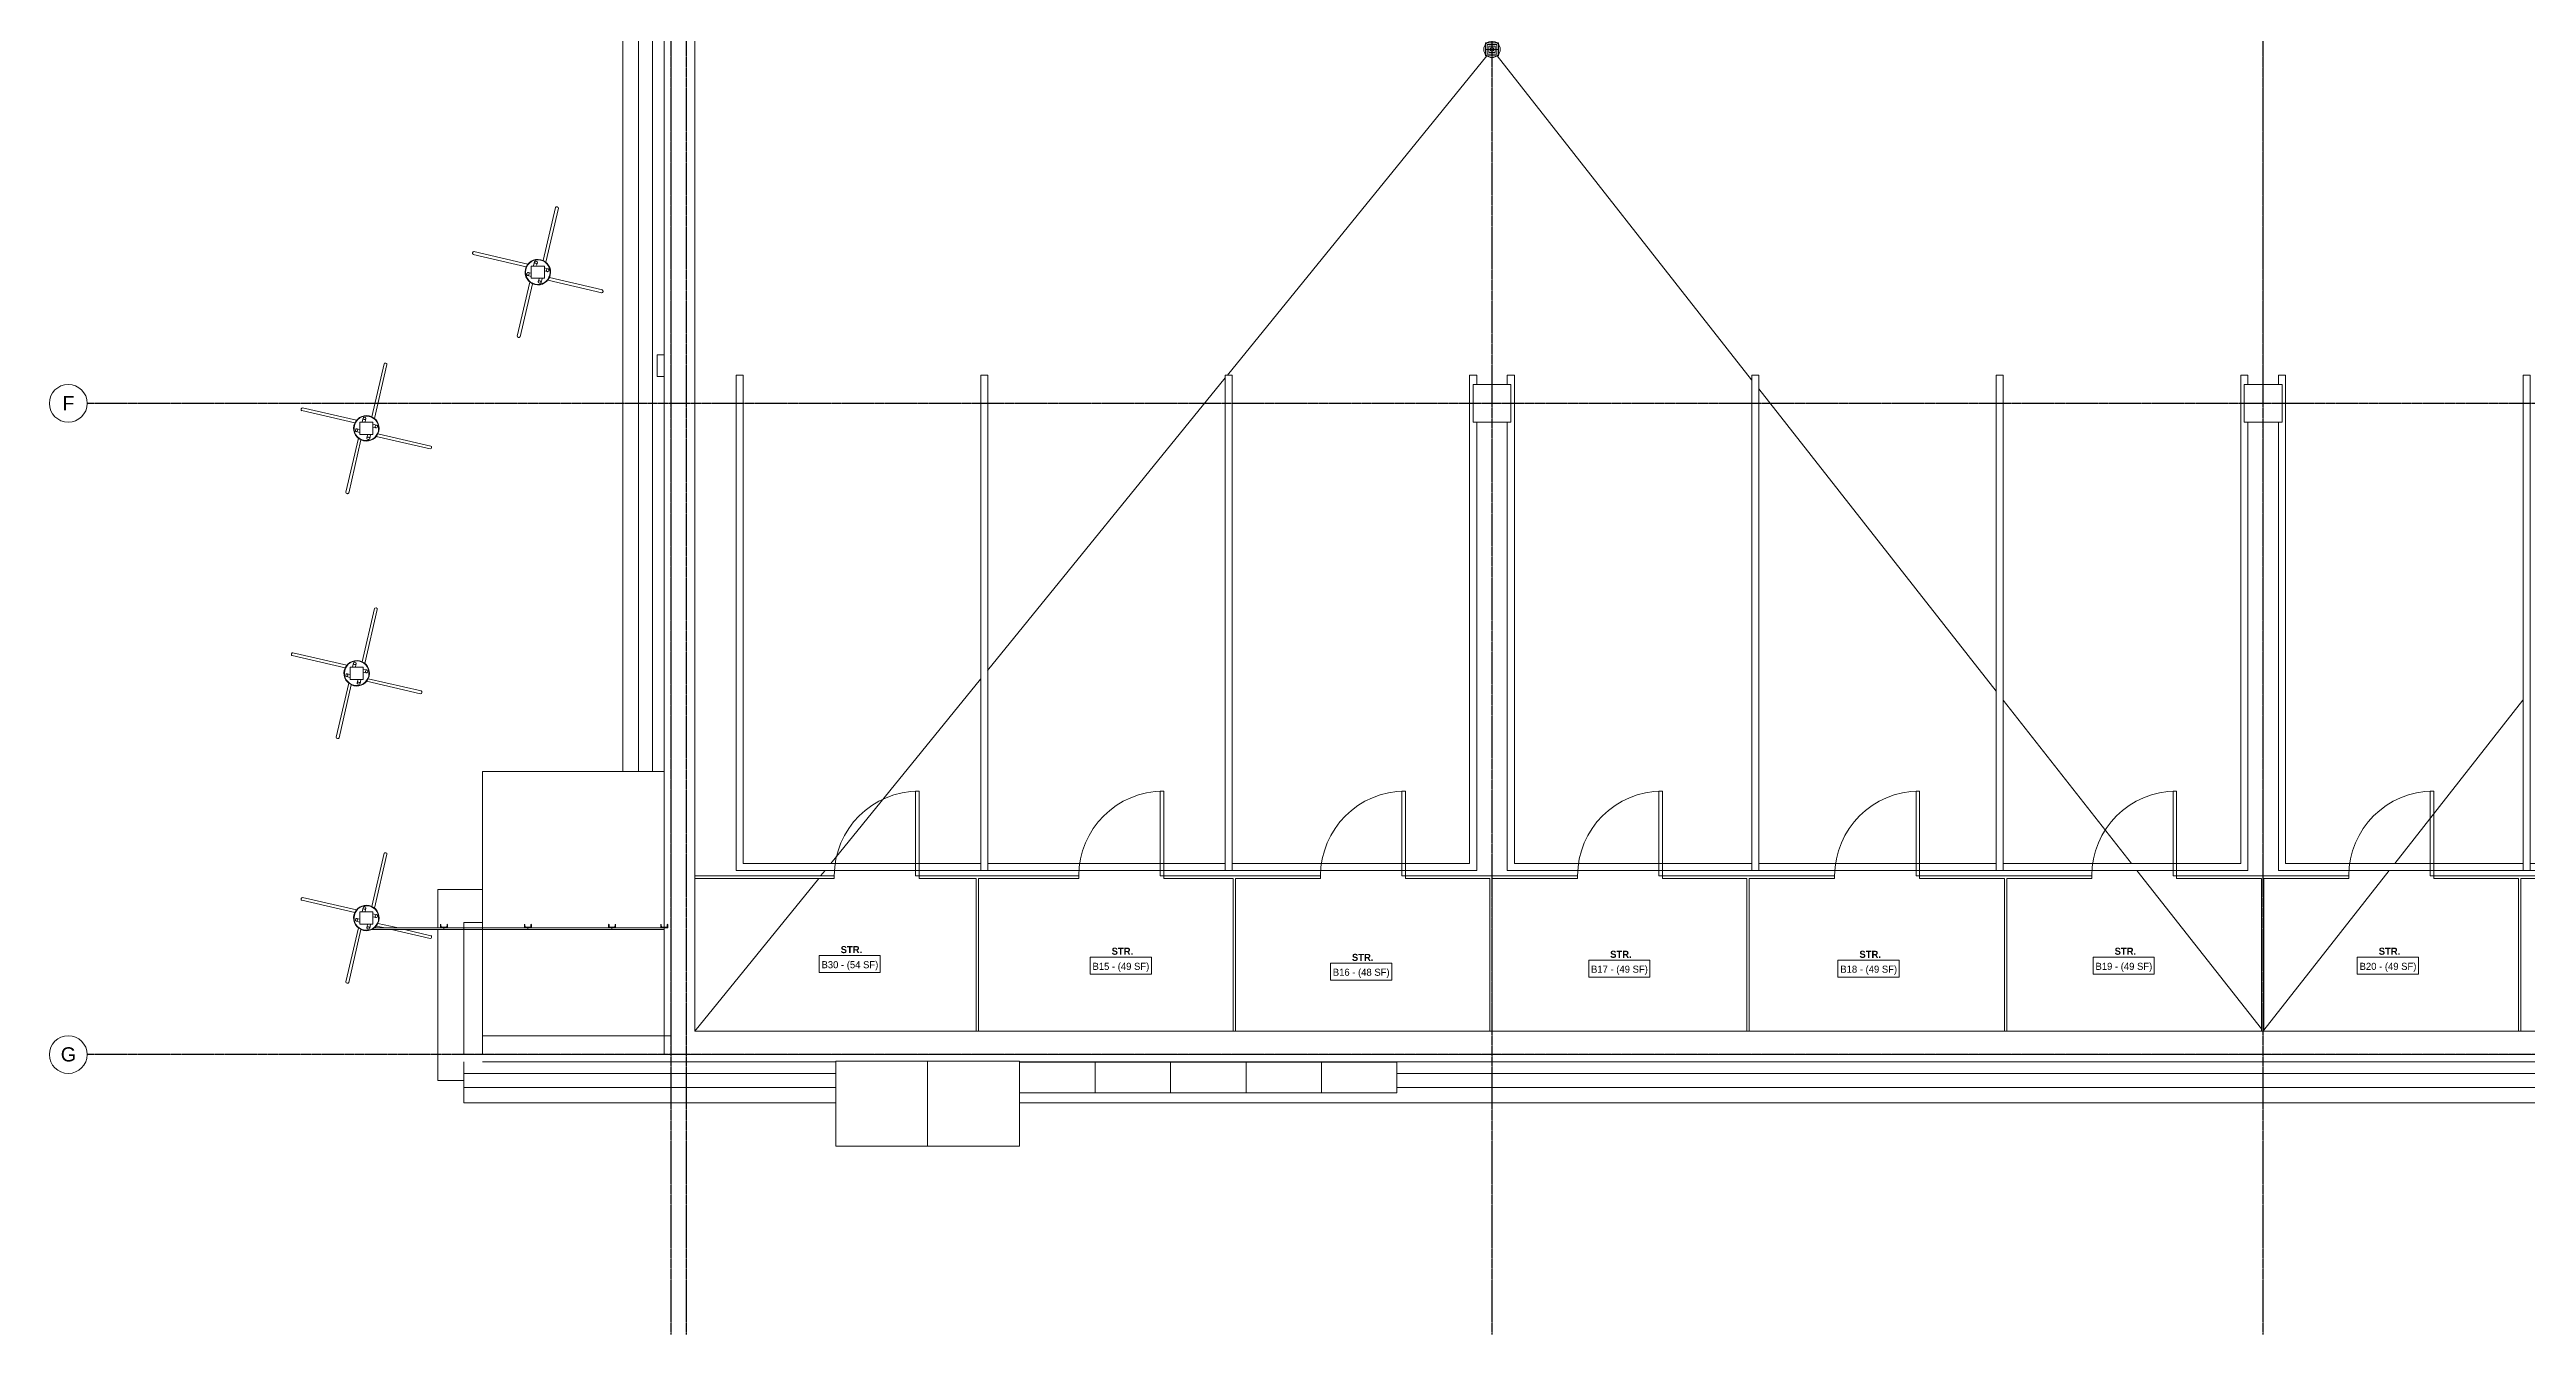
# Model space of a CAD drawing. Header units: inches. Extents: x -4093 to -1777, y 9773 to 12264.
# Drawn here: x -4093 to -3043, y 9773 to 10317 of the extents above; entities that cross this region are included whole.
import ezdxf

# ---------------------------------------------------------------- set-up
doc = ezdxf.new("R2010")
doc.units = ezdxf.units.IN
doc.header["$MEASUREMENT"] = 0
doc.linetypes.add('Grid Line 1_2_', pattern=[0.875, 0.5, -0.125, 0.125, -0.125])
for name, color, linetype, lineweight in [('0-1', 7, 'Continuous', 5), ('0-2', 7, 'Continuous', 9), ('0-3', 8, 'Continuous', 9), ('0-4', 165, 'Continuous', 5), ('A-AREA-IDEN', 2, 'Continuous', 9), ('A-DOOR-2', 7, 'Continuous', 9), ('A-FLOR', 192, 'Continuous', 18), ('A-FLOR-2', 192, 'Continuous', 9), ('A-GENM-1', 7, 'Continuous', 9), ('A-GLAZ-CURT', 52, 'Continuous', 9), ('A-GLAZ-CWMG', 51, 'Continuous', 9), ('A-WALL-2', 7, 'Continuous', 9), ('E-ELEC-EQPM', 71, 'Continuous', 9), ('E-FIRE', 2, 'Continuous', 9), ('P-SANR-FIXT', 6, 'Continuous', 9), ('S-COLS-1', 7, 'Continuous', 9), ('S-FNDN-1', 7, 'Continuous', 9), ('S-FNDN-2', 32, 'Continuous', 9), ('S-GRID-1', 1, 'Grid Line 1_2_', 30), ('S-GRID-IDEN', 1, 'Continuous', 9), ('S-GRID-IDEN-1', 147, 'Continuous', 9)]:
    doc.layers.add(name, color=color, linetype=linetype, lineweight=lineweight)
doc.styles.add('Arial_1', font='arial.ttf', dxfattribs={"height": 6})
doc.styles.add('Century Gothic', font='ufonts.com_century-gothic.ttf', dxfattribs={"height": 3})
doc.styles.add('Century Gothic_B', font='GOTHICB.TTF', dxfattribs={"height": 3})

# ---------------------------------------------------------------- blocks, each defined once
blk = doc.blocks.new('Parking_Stall_Multiple - STANDARD-1981804-BACKGROUND - BASEMENT')
at = {"layer": 'A-GENM-1'}
for p, q in [((190, 314), (0, 314)), ((0, 314), (0, 207.3)), ((3, 210.3), (3, 311)), ((3, 311), (210, 311)), ((210, 314), (206, 314)), ((210, 311), (210, 314)), ((210, 210.3), (0, 210.3)), ((0, 210.3), (0, 103.7)), ((210, 210.3), (3, 210.3)), ((210, 207.3), (210, 210.3)), ((210, 207.3), (210, 210.3)), ((0, 207.3), (210, 207.3)), ((3, 106.7), (3, 207.3)), ((3, 207.3), (210, 207.3)), ((210, 106.7), (0, 106.7)), ((0, 106.7), (0, 0)), ((210, 106.7), (3, 106.7)), ((210, 103.7), (210, 106.7)), ((210, 103.7), (210, 106.7)), ((0, 103.7), (210, 103.7)), ((3, 3), (3, 103.7)), ((3, 103.7), (210, 103.7)), ((210, 3), (3, 3)), ((210, 0), (210, 3)), ((0, 0), (190, 0)), ((206, 0), (210, 0))]:
    blk.add_line(p, q, dxfattribs=at)
blk = doc.blocks.new('Parking_Stall_Multiple - STANDARD-2216199-BACKGROUND - BASEMENT')
at = {"layer": 'A-GENM-1'}
for p, q in [((210, 314), (0, 314)), ((0, 314), (0, 207.3)), ((3, 210.3), (3, 311)), ((3, 311), (210, 311)), ((210, 311), (210, 314)), ((210, 210.3), (0, 210.3)), ((0, 210.3), (0, 103.7)), ((210, 210.3), (3, 210.3)), ((210, 207.3), (210, 210.3)), ((210, 207.3), (210, 210.3)), ((0, 207.3), (210, 207.3)), ((3, 106.7), (3, 207.3)), ((3, 207.3), (210, 207.3)), ((210, 106.7), (0, 106.7)), ((0, 106.7), (0, 0)), ((210, 106.7), (3, 106.7)), ((210, 103.7), (210, 106.7)), ((210, 103.7), (210, 106.7)), ((0, 103.7), (210, 103.7)), ((3, 3), (3, 103.7)), ((3, 103.7), (210, 103.7)), ((210, 3), (3, 3)), ((210, 0), (210, 3)), ((0, 0), (190, 0)), ((206, 0), (210, 0))]:
    blk.add_line(p, q, dxfattribs=at)
blk = doc.blocks.new('CHAINLINK GATE - CHAINLINK GATE-2199385-BACKGROUND - BASEMENT')
at = {"layer": 'A-DOOR-2'}
for p, q in [((16.5, 36.5), (18, 36.5)), ((16.5, 0.5), (16.5, 36.5)), ((18, 0.5), (18, 36.5)), ((16.5, 0.5), (18, 0.5))]:
    blk.add_line(p, q, dxfattribs=at)
blk.add_arc((18, 0.5), 36, 90, 180, dxfattribs=at)
blk = doc.blocks.new('CTR - 1st Phase - Common Walls_rvt-1-BACKGROUND - BASEMENT')
at = {"layer": 'S-FNDN-1'}
for p, q in [((-3760.2, 9966.9), (-3819.3, 9966.9)), ((-3819.3, 9966.9), (-3819.3, 9965.9)), ((-3819.3, 9965.9), (-3760.2, 9965.9)), ((-3760.2, 9965.9), (-3760.2, 9966.9)), ((-3656.5, 9966.9), (-3724.2, 9966.9)), ((-3724.2, 9966.9), (-3724.2, 9965.9)), ((-3724.2, 9965.9), (-3700, 9965.9)), ((-3700, 9965.9), (-3700, 9901.2)), ((-3699, 9965.9), (-3656.5, 9965.9)), ((-3699, 9901.2), (-3699, 9965.9)), ((-3656.5, 9965.9), (-3656.5, 9966.9)), ((-3554, 9966.9), (-3620.5, 9966.9)), ((-3620.5, 9966.9), (-3620.5, 9965.9)), ((-3620.5, 9965.9), (-3591, 9965.9)), ((-3591, 9965.9), (-3591, 9901.2)), ((-3590, 9965.9), (-3554, 9965.9)), ((-3590, 9901.2), (-3590, 9965.9)), ((-3554, 9965.9), (-3554, 9966.9)), ((-3445, 9966.9), (-3518, 9966.9)), ((-3518, 9966.9), (-3518, 9965.9)), ((-3518, 9965.9), (-3482.2, 9965.9)), ((-3482.2, 9965.9), (-3482.2, 9901.2)), ((-3481.2, 9965.9), (-3445, 9965.9)), ((-3481.2, 9901.2), (-3481.2, 9965.9)), ((-3445, 9965.9), (-3445, 9966.9)), ((-3336, 9966.9), (-3409, 9966.9)), ((-3409, 9966.9), (-3409, 9965.9)), ((-3409, 9965.9), (-3373.2, 9965.9)), ((-3373.2, 9965.9), (-3373.2, 9901.2)), ((-3372.2, 9965.9), (-3336, 9965.9)), ((-3372.2, 9901.2), (-3372.2, 9965.9)), ((-3336, 9965.9), (-3336, 9966.9)), ((-3227, 9966.9), (-3300, 9966.9)), ((-3300, 9966.9), (-3300, 9965.9)), ((-3300, 9965.9), (-3264, 9965.9)), ((-3264, 9965.9), (-3264, 9901.2)), ((-3263, 9965.9), (-3227, 9965.9)), ((-3263, 9901.2), (-3263, 9965.9)), ((-3227, 9965.9), (-3227, 9966.9)), ((-3118, 9966.9), (-3191, 9966.9)), ((-3191, 9966.9), (-3191, 9965.9)), ((-3191, 9965.9), (-3155, 9965.9)), ((-3155, 9965.9), (-3155, 9901.2)), ((-3154, 9965.9), (-3118, 9965.9)), ((-3154, 9901.2), (-3154, 9965.9)), ((-3118, 9965.9), (-3118, 9966.9)), ((-3009, 9966.9), (-3082, 9966.9)), ((-3082, 9966.9), (-3082, 9965.9)), ((-3082, 9965.9), (-3046, 9965.9)), ((-3046, 9965.9), (-3046, 9901.2)), ((-3045, 9965.9), (-3009, 9965.9)), ((-3045, 9901.2), (-3045, 9965.9)), ((-3700, 9901.2), (-3699, 9901.2)), ((-3591, 9901.2), (-3590, 9901.2)), ((-3482.2, 9901.2), (-3481.2, 9901.2)), ((-3373.2, 9901.2), (-3372.2, 9901.2)), ((-3264, 9901.2), (-3263, 9901.2)), ((-3155, 9901.2), (-3154, 9901.2)), ((-3046, 9901.2), (-3045, 9901.2))]:
    blk.add_line(p, q, dxfattribs=at)
at = {"layer": '0-2', "rotation": 89.99999999999953}
for name, p in [('Parking_Stall_Multiple - STANDARD-2216199-BACKGROUND - BASEMENT', (-3487.8, 9969.2)), ('Parking_Stall_Multiple - STANDARD-1981804-BACKGROUND - BASEMENT', (-3160.8, 9969.2)), ('Parking_Stall_Multiple - STANDARD-1981804-BACKGROUND - BASEMENT', (-2833.8, 9969.2))]:
    blk.add_blockref(name, p, dxfattribs=at)
at = {"layer": '0-2'}
for p in [(-3742.2, 9966.4), (-3638.5, 9966.4), (-3536, 9966.4), (-3427, 9966.4), (-3318, 9966.4), (-3209, 9966.4), (-3100, 9966.4)]:
    blk.add_blockref('CHAINLINK GATE - CHAINLINK GATE-2199385-BACKGROUND - BASEMENT', p, dxfattribs=at)
blk = doc.blocks.new('034100 - Precast Structural Concrete - Column - Corbels - 16_x16_-2331171-BACKGROUND - BASEMENT')
at = {"layer": 'S-COLS-1'}
for p, q in [((-8.9, 9), (-9, 9)), ((-9, 9), (-9, -7)), ((6.9, 9), (-8.9, 9)), ((7, 9), (6.9, 9)), ((7, -7), (7, 9)), ((-9, -7), (-8.9, -7)), ((-8.9, -7), (6.9, -7)), ((6.9, -7), (7, -7))]:
    blk.add_line(p, q, dxfattribs=at)
blk = doc.blocks.new('316600 - Special Foundations - Diamond Pier - Generic - 316600 - Special Foundations - Diamond Pier - Generic-562664-BACKGROUND - BASEMENT')
at = {"layer": 'S-FNDN-1'}
for p, q in [((7.5, 27.4), (2.3, 4.9)), ((3.4, 4.2), (8.7, 27.1)), ((-27.4, 7.5), (-4.9, 2.3)), ((-4.2, 3.4), (-27.1, 8.7)), ((2.8, 2.6), (-2.8, 2.6)), ((-2.8, 2.6), (-2.8, -2.6)), ((-1.4, 4.3), (-1.8, 2.8)), ((-0.5, 2.9), (-0.2, 4)), ((2.8, -2.6), (2.8, 2.6)), ((4.3, 1.4), (2.8, 1.8)), ((2.9, 0.5), (4, 0.2)), ((-3.4, -4.2), (-8.7, -27.1)), ((-7.5, -27.4), (-2.3, -4.9)), ((-4.3, -1.4), (-2.8, -1.8)), ((-2.9, -0.5), (-4, -0.2)), ((-2.8, -2.6), (2.8, -2.6)), ((0.5, -2.9), (0.2, -4)), ((1.4, -4.3), (1.8, -2.8)), ((4.2, -3.4), (27.1, -8.7)), ((27.4, -7.5), (4.9, -2.3))]:
    blk.add_line(p, q, dxfattribs=at)
for radius, start, end in [(5.41, 166.9807, 346.9807), (5.41, 346.9807, 166.9807), (5.21, 166.9807, 346.9807), (5.21, 346.9807, 166.9807)]:
    blk.add_arc((0, 0), radius, start, end, dxfattribs=at)
for centre, major_axis, start_param, end_param in [((8.1, 27.2), (-0.609, 0.141), 4.712389, 6.283185), ((8.1, 27.2), (-0.609, 0.141), 3.141593, 4.712389), ((-27.2, 8.1), (0.141, 0.609), 1.570796, 3.141593), ((-27.2, 8.1), (0.141, 0.609), 0, 1.570796), ((-0.8, 4.2), (-0.609, 0.141), 4.712389, 7.853982), ((-0.8, 4.2), (-0.609, 0.141), 1.570796, 4.712389), ((4.2, 0.8), (0.141, 0.609), 1.570796, 4.712389), ((4.2, 0.8), (0.141, 0.609), 4.712389, 7.853982), ((-4.2, -0.8), (0.141, 0.609), 1.570796, 4.712389), ((-4.2, -0.8), (0.141, 0.609), 4.712389, 7.853982), ((0.8, -4.2), (-0.609, 0.141), 4.712389, 7.853982), ((0.8, -4.2), (-0.609, 0.141), 1.570796, 4.712389), ((27.2, -8.1), (0.141, 0.609), 3.141593, 4.712389), ((27.2, -8.1), (0.141, 0.609), 4.712389, 6.283185), ((-8.1, -27.2), (-0.609, 0.141), 0, 1.570796), ((-8.1, -27.2), (-0.609, 0.141), 1.570796, 3.141593)]:
    blk.add_ellipse(centre, major_axis=major_axis, ratio=0.764544, start_param=start_param, end_param=end_param, dxfattribs=at)
blk = doc.blocks.new('316600 - Special Foundations - Diamond Pier - Generic - 316600 - Special Foundations - Diamond Pier - Generic-V13-BACKGROUND - BASEMENT')
at = {"layer": 'S-FNDN-1'}
for p, q in [((7.5, 27.4), (2.3, 4.9)), ((3.4, 4.2), (8.7, 27.1)), ((-27.4, 7.5), (-4.9, 2.3)), ((-4.2, 3.4), (-27.1, 8.7)), ((2.8, 2.6), (-2.8, 2.6)), ((-2.8, 2.6), (-2.8, -2.6)), ((-1.4, 4.3), (-1.8, 2.8)), ((-0.5, 2.9), (-0.2, 4)), ((2.8, -2.6), (2.8, 2.6)), ((4.3, 1.4), (2.8, 1.8)), ((2.9, 0.5), (4, 0.2)), ((-3.4, -4.2), (-8.7, -27.1)), ((-7.5, -27.4), (-2.3, -4.9)), ((-4.3, -1.4), (-2.8, -1.8)), ((-2.9, -0.5), (-4, -0.2)), ((-2.8, -2.6), (2.8, -2.6)), ((0.5, -2.9), (0.2, -4)), ((1.4, -4.3), (1.8, -2.8)), ((4.2, -3.4), (7.3, -4.1)), ((12.9, -4.1), (4.9, -2.3)), ((10.6, -4.9), (27.1, -8.7)), ((27.4, -7.5), (16.1, -4.9))]:
    blk.add_line(p, q, dxfattribs=at)
for radius, start, end in [(5.41, 166.9807, 346.9807), (5.41, 346.9807, 166.9807), (5.21, 166.9807, 346.9807), (5.21, 346.9807, 166.9807)]:
    blk.add_arc((0, 0), radius, start, end, dxfattribs=at)
for centre, major_axis, start_param, end_param in [((8.1, 27.2), (-0.609, 0.141), 4.712389, 6.283185), ((8.1, 27.2), (-0.609, 0.141), 3.141593, 4.712389), ((-27.2, 8.1), (0.141, 0.609), 1.570796, 3.141593), ((-27.2, 8.1), (0.141, 0.609), 0, 1.570796), ((-0.8, 4.2), (-0.609, 0.141), 4.712389, 7.853982), ((-0.8, 4.2), (-0.609, 0.141), 1.570796, 4.712389), ((4.2, 0.8), (0.141, 0.609), 1.570796, 4.712389), ((4.2, 0.8), (0.141, 0.609), 4.712389, 7.853982), ((-4.2, -0.8), (0.141, 0.609), 1.570796, 4.712389), ((-4.2, -0.8), (0.141, 0.609), 4.712389, 7.853982), ((0.8, -4.2), (-0.609, 0.141), 4.712389, 7.853982), ((0.8, -4.2), (-0.609, 0.141), 1.570796, 4.712389), ((27.2, -8.1), (0.141, 0.609), 3.141593, 4.712389), ((27.2, -8.1), (0.141, 0.609), 4.712389, 6.283185), ((-8.1, -27.2), (-0.609, 0.141), 0, 1.570796), ((-8.1, -27.2), (-0.609, 0.141), 1.570796, 3.141593)]:
    blk.add_ellipse(centre, major_axis=major_axis, ratio=0.764544, start_param=start_param, end_param=end_param, dxfattribs=at)
blk = doc.blocks.new('Grid - Grid Head - Circle-1738874-BACKGROUND - BASEMENT')
at = {"layer": 'S-GRID-IDEN-1'}
for start, end in [(360, 180), (180, 360)]:
    blk.add_arc((0, 0), 0.25, start, end, dxfattribs=at)
blk = doc.blocks.new('CTR - 1st Phase - Structure_rvt-1-BACKGROUND - BASEMENT')
at = {"layer": 'A-WALL-2'}
for p, q in [((-3909.3, 9947.2), (-3917.3, 9947.2)), ((-3917.3, 9947.2), (-3917.3, 9891.2)), ((-3909.3, 9899.2), (-3909.3, 9947.2)), ((-3829.3, 9899.2), (-3909.3, 9899.2)), ((-3917.3, 9891.2), (-3909.3, 9891.2)), ((-3909.3, 9891.2), (-3829.3, 9891.2))]:
    blk.add_line(p, q, dxfattribs=at)
at = {"layer": 'S-FNDN-1'}
for p, q in [((-3829.3, 11556.2), (-3829.3, 9901.2)), ((-3819.3, 9901.2), (-3819.3, 11544.2)), ((-3928.3, 9961.2), (-3909.3, 9961.2)), ((-3928.3, 9961.2), (-3928.3, 9944.9)), ((-3928.3, 9944.2), (-3928.3, 9880.2)), ((-3829.3, 9901.2), (-3829.3, 9899.2)), ((-1953.3, 9901.2), (-3819.3, 9901.2)), ((-3829.3, 9891.2), (-1953.3, 9891.2)), ((-3928.3, 9880.2), (-3917.3, 9880.2))]:
    blk.add_line(p, q, dxfattribs=at)
at = {"layer": 'S-GRID-1'}
for p, q in [((-3829.3, 9772.6), (-3829.3, 12247.5)), ((-3822.8, 9772.6), (-3822.8, 12247.5)), ((-3481.3, 9772.6), (-3481.3, 12247.5)), ((-3154.3, 9772.6), (-3154.3, 12247.5)), ((-1777.2, 10167.2), (-4077, 10167.2)), ((-1777.2, 9891.2), (-4077, 9891.2))]:
    blk.add_line(p, q, dxfattribs=at)
at = {"layer": '0-3'}
for name, p in [('316600 - Special Foundations - Diamond Pier - Generic - 316600 - Special Foundations - Diamond Pier - Generic-562664-BACKGROUND - BASEMENT', (-3885.9, 10222.8)), ('316600 - Special Foundations - Diamond Pier - Generic - 316600 - Special Foundations - Diamond Pier - Generic-562664-BACKGROUND - BASEMENT', (-3958.6, 10156.6)), ('316600 - Special Foundations - Diamond Pier - Generic - 316600 - Special Foundations - Diamond Pier - Generic-562664-BACKGROUND - BASEMENT', (-3962.7, 10052.8)), ('316600 - Special Foundations - Diamond Pier - Generic - 316600 - Special Foundations - Diamond Pier - Generic-V13-BACKGROUND - BASEMENT', (-3958.6, 9949.1))]:
    blk.add_blockref(name, p, dxfattribs=at)
at = {"layer": '0-3', "rotation": 270.0000000000118}
for p in [(-3482.3, 10166.2), (-3155.3, 10166.2)]:
    blk.add_blockref('034100 - Precast Structural Concrete - Column - Corbels - 16_x16_-2331171-BACKGROUND - BASEMENT', p, dxfattribs=at)
at = {"layer": '0-4', "xscale": 31.99999999999999, "yscale": 31.99999999999999, "zscale": 31.99999999999999, "rotation": 89.99999999999987}
for p in [(-4085, 10167.2), (-4085, 9891.2)]:
    blk.add_blockref('Grid - Grid Head - Circle-1738874-BACKGROUND - BASEMENT', p, dxfattribs=at)
at = {"layer": 'S-GRID-IDEN', "char_height": 6, "attachment_point": 1, "style": 'Arial_1'}
for s, insert, width in [('F', (-4087.5, 10170.3), 6.262), ('G', (-4088.2, 9894.3), 7.979)]:
    blk.add_mtext(s, dxfattribs=dict(at, insert=insert, width=width))
blk = doc.blocks.new('Basic Wall _ 3_ XPS - ___-2578961-BACKGROUND - BASEMENT')
at = {"layer": 'S-FNDN-2'}
for p, q in [((-3849.8, 10011.2), (-3849.8, 11002.1)), ((-3843.2, 10011.2), (-3843.2, 11002.1)), ((-3837.3, 10011.2), (-3837.3, 11002.1))]:
    blk.add_line(p, q, dxfattribs=at)
blk = doc.blocks.new('Basic Wall _ 3_ XPS - UNDER XPS - ___-2659087-BACKGROUND - BASEMENT')
at = {"layer": 'S-FNDN-2'}
for p, q in [((-3917.3, 9883.2), (-3917.3, 9888.2)), ((-3917.3, 9877.3), (-3917.3, 9883.2)), ((-3759.6, 9883.2), (-3917.3, 9883.2)), ((-3917.3, 9870.7), (-3917.3, 9877.3)), ((-3759.6, 9877.3), (-3917.3, 9877.3)), ((-3681.6, 9883.2), (-3681.6, 9883.2)), ((-3681.6, 9877.3), (-3681.6, 9877.3)), ((-1935.4, 9883.2), (-3521.6, 9883.2)), ((-1929.4, 9877.3), (-3521.6, 9877.3)), ((-3759.6, 9870.7), (-3917.3, 9870.7)), ((-1922.8, 9870.7), (-3681.6, 9870.7))]:
    blk.add_line(p, q, dxfattribs=at)
blk = doc.blocks.new('Drain-Floor-WATTS-Square-Stainless_Steel_Strainer-Type_FD-1200-M - 2_ Outlet with 5_ Strainer-2528673-BACKGROUND - BASEMENT')
at = {"layer": 'P-SANR-FIXT'}
for p, q in [((-2.707, -2.707), (-2.707, 2.707)), ((-2.707, 2.707), (2.707, 2.707)), ((-2.03025, -2.03025), (-2.03025, 2.03025)), ((-2.03025, 2.03025), (2.03025, 2.03025)), ((-1.3535, -1.3535), (-1.3535, 1.3535)), ((-1.3535, 1.3535), (1.3535, 1.3535)), ((-0.67675, -0.67675), (-0.67675, 0.67675)), ((-0.67675, 0.67675), (0.67675, 0.67675)), ((0, 2.707), (0, -2.707)), ((0.67675, 0.67675), (0.67675, -0.67675)), ((1.3535, 1.3535), (1.3535, -1.3535)), ((2.03025, 2.03025), (2.03025, -2.03025)), ((2.707, 2.707), (2.707, -2.707)), ((-2.707, 0), (2.707, 0)), ((2.707, -2.707), (-2.707, -2.707)), ((2.03025, -2.03025), (-2.03025, -2.03025)), ((1.3535, -1.3535), (-1.3535, -1.3535)), ((0.67675, -0.67675), (-0.67675, -0.67675))]:
    blk.add_line(p, q, dxfattribs=at)
for start, end in [(360, 180), (180, 360)]:
    blk.add_arc((0, 0), 3.5, start, end, dxfattribs=at)
blk = doc.blocks.new('104416 - Fire Extinguishers - Wall - Class A - Light - 2A-3202366-BACKGROUND - BASEMENT')
at = {"layer": 'E-FIRE'}
for p, q in [((13.6, -4.5), (13.6, -1.5)), ((22.8, -4.5), (13.6, -4.5)), ((22.8, -1.5), (22.8, -4.5))]:
    blk.add_line(p, q, dxfattribs=at)
blk = doc.blocks.new('Horizontal_Siding - Horizontal_Siding-3202367-BACKGROUND - BASEMENT')
at = {"layer": 'A-GLAZ-CURT'}
for p, q in [((11.1, 2.2), (-11.1, 2.2)), ((-11.1, 2.2), (-11.1, 1.5)), ((-11.1, 1.5), (11.1, 1.5)), ((11.1, 1.5), (11.1, 2.2))]:
    blk.add_line(p, q, dxfattribs=at)
blk = doc.blocks.new('Horizontal_Siding - Horizontal_Siding-3202368-BACKGROUND - BASEMENT')
at = {"layer": 'A-GLAZ-CURT'}
for p, q in [((17.8, 2.2), (-17.8, 2.2)), ((-17.8, 2.2), (-17.8, 1.5)), ((-17.8, 1.5), (17.8, 1.5)), ((17.8, 1.5), (17.8, 2.2))]:
    blk.add_line(p, q, dxfattribs=at)
blk = doc.blocks.new('Horizontal_Siding - Horizontal_Siding-3202369-BACKGROUND - BASEMENT')
at = {"layer": 'A-GLAZ-CURT'}
for p, q in [((13.5, 2.2), (-17.1, 2.2)), ((-17.1, 2.2), (-17.1, 1.5)), ((-17.1, 1.5), (12.4, 1.5))]:
    blk.add_line(p, q, dxfattribs=at)
blk = doc.blocks.new('Rectangular Mullion - RAILING POST-2666420-BACKGROUND - BASEMENT')
at = {"layer": 'A-GLAZ-CWMG'}
for p, q in [((-1.5, -1.5), (-1.5, 0)), ((1.5, 0), (1.5, -1.5)), ((1.5, -1.5), (-1.5, -1.5)), ((-1.3, -0.2), (-1.2, -1.2)), ((-1.2, -1.2), (1.2, -1.2)), ((1.2, -1.2), (1.3, -0.2))]:
    blk.add_line(p, q, dxfattribs=at)
for centre, radius, start, end in [((-1.5, -0.2), 0.211, 359.472, 90), ((1.5, -0.2), 0.21, 90, 180.528)]:
    blk.add_arc(centre, radius, start, end, dxfattribs=at)
blk = doc.blocks.new('Rectangular Mullion - RAILING POST-2806289-BACKGROUND - BASEMENT')
at = {"layer": 'A-GLAZ-CWMG'}
for p, q in [((-3, 0), (-3, -1.5)), ((0, -1.5), (0, 0)), ((-3, -1.5), (0, -1.5)), ((-2.7, -1.2), (-2.8, -0.2)), ((-0.3, -1.2), (-2.7, -1.2)), ((-0.2, -0.2), (-0.3, -1.2))]:
    blk.add_line(p, q, dxfattribs=at)
for centre, start, end in [((-3, -0.2), 359.472, 90), ((0, -0.2), 90, 180.528)]:
    blk.add_arc(centre, 0.21, start, end, dxfattribs=at)
blk = doc.blocks.new('262400 - Switchboards and Panelboards - Electric Panel - Generic - 262400 - Switchboards and Panelboards - Electric Panel - Generic-2655902-BACKGROUND - BASEMENT')
at = {"layer": 'E-ELEC-EQPM'}
for p, q in [((39, 36), (0, 36)), ((0, 36), (0, 0)), ((39, 0), (39, 36)), ((0, 0), (39, 0))]:
    blk.add_line(p, q, dxfattribs=at)
blk = doc.blocks.new('262400 - Switchboards and Panelboards - Electric Panel - Generic - 262400 - Switchboards and Panelboards - Electric Panel - Generic-2842581-BACKGROUND - BASEMENT')
at = {"layer": 'E-ELEC-EQPM'}
for p, q in [((32, 13), (0, 13)), ((0, 13), (0, 0)), ((32, 0), (32, 13)), ((0, 0), (32, 0))]:
    blk.add_line(p, q, dxfattribs=at)

msp = doc.modelspace()

# ---------------------------------------------------------------- linework, layer by layer
at = {"layer": 'A-AREA-IDEN', "flags": 128}
for points in [[(-3766.6, 9933.2), (-3740.7, 9933.2), (-3740.7, 9926), (-3766.6, 9926)], [(-3651.7, 9932.5), (-3625.7, 9932.5), (-3625.7, 9925.3), (-3651.7, 9925.3)], [(-3549.8, 9930), (-3523.8, 9930), (-3523.8, 9922.8), (-3549.8, 9922.8)], [(-3440.3, 9931.2), (-3414.4, 9931.2), (-3414.4, 9924), (-3440.3, 9924)], [(-3334.6, 9931.2), (-3308.7, 9931.2), (-3308.7, 9924), (-3334.6, 9924)], [(-3226.4, 9932.5), (-3200.5, 9932.5), (-3200.5, 9925.3), (-3226.4, 9925.3)], [(-3114.4, 9932.5), (-3088.5, 9932.5), (-3088.5, 9925.3), (-3114.4, 9925.3)]]:
    msp.add_lwpolyline(points, close=True, dxfattribs=at)
at = {"layer": 'A-FLOR'}
for p, q in [((-3154.3, 10175.2), (-3154.3, 10459.2)), ((-3593.5, 10179.2), (-3483.5, 10314.5)), ((-3371.2, 10177.1), (-3479.1, 10314.5)), ((-3695.2, 10054), (-3594.5, 10178)), ((-3267.5, 10045.2), (-3368.2, 10173.3)), ((-3154.3, 9966.9), (-3154.3, 10159.2)), ((-3761.6, 9972.2), (-3698.2, 10050.3)), ((-3210.1, 9972.2), (-3264.5, 10041.4)), ((-3098.5, 9972.2), (-3044.2, 10041.4)), ((-3766, 9966.9), (-3764.1, 9969.2)), ((-3155, 9902.1), (-3207.8, 9969.2)), ((-3154, 9901.6), (-3100.9, 9969.2)), ((-3819.3, 9901.2), (-3766.8, 9965.9))]:
    msp.add_line(p, q, dxfattribs=at)
at = {"layer": 'A-FLOR-2'}
for p, q in [((-3832.3, 10011.2), (-3909.3, 10011.2)), ((-3909.3, 10011.2), (-3909.3, 9947.2))]:
    msp.add_line(p, q, dxfattribs=at)
at = {"layer": 'S-FNDN-2'}
for p, q in [((-3832.3, 12090.2), (-3832.3, 9891.2)), ((-3829.3, 9891.2), (-3829.3, 12087.2)), ((-3909.3, 9947.2), (-3917.3, 9947.2)), ((-3917.3, 9947.2), (-3917.3, 9891.2)), ((-3909.3, 9891.2), (-3909.3, 9947.2)), ((-3917.3, 9891.2), (-1940.3, 9891.2)), ((-3759.6, 9888.2), (-3909.3, 9888.2)), ((-1940.3, 9888.2), (-3681.6, 9888.2))]:
    msp.add_line(p, q, dxfattribs=at)

# ---------------------------------------------------------------- block references
at = {"layer": '0-1'}
for name in ['CTR - 1st Phase - Structure_rvt-1-BACKGROUND - BASEMENT', 'CTR - 1st Phase - Common Walls_rvt-1-BACKGROUND - BASEMENT']:
    msp.add_blockref(name, (0, 0), dxfattribs=at)
at = {"layer": 'A-GLAZ-CURT', "rotation": 180}
for name, p in [('Horizontal_Siding - Horizontal_Siding-3202369-BACKGROUND - BASEMENT', (-3942.8, 9946.4)), ('Horizontal_Siding - Horizontal_Siding-3202368-BACKGROUND - BASEMENT', (-3907.9, 9946.4)), ('Horizontal_Siding - Horizontal_Siding-3202368-BACKGROUND - BASEMENT', (-3872.3, 9946.4)), ('Horizontal_Siding - Horizontal_Siding-3202367-BACKGROUND - BASEMENT', (-3843.4, 9946.4))]:
    msp.add_blockref(name, p, dxfattribs=at)
at = {"layer": 'A-GLAZ-CWMG', "extrusion": (0, 0, -1)}
for p in [(3925.7, 9946.4), (3890.1, 9946.4), (3854.4, 9946.4)]:
    msp.add_blockref('Rectangular Mullion - RAILING POST-2666420-BACKGROUND - BASEMENT', p, dxfattribs=at)
at = {"layer": 'A-GLAZ-CWMG'}
msp.add_blockref('Rectangular Mullion - RAILING POST-2806289-BACKGROUND - BASEMENT', (-3830.8, 9946.4), dxfattribs=at)
at = {"layer": 'E-ELEC-EQPM', "rotation": 180}
for name, p in [('262400 - Switchboards and Panelboards - Electric Panel - Generic - 262400 - Switchboards and Panelboards - Electric Panel - Generic-2655902-BACKGROUND - BASEMENT', (-3720.6, 9888.4)), ('262400 - Switchboards and Panelboards - Electric Panel - Generic - 262400 - Switchboards and Panelboards - Electric Panel - Generic-2655902-BACKGROUND - BASEMENT', (-3681.6, 9888.4)), ('262400 - Switchboards and Panelboards - Electric Panel - Generic - 262400 - Switchboards and Panelboards - Electric Panel - Generic-2842581-BACKGROUND - BASEMENT', (-3649.6, 9888)), ('262400 - Switchboards and Panelboards - Electric Panel - Generic - 262400 - Switchboards and Panelboards - Electric Panel - Generic-2842581-BACKGROUND - BASEMENT', (-3617.6, 9888)), ('262400 - Switchboards and Panelboards - Electric Panel - Generic - 262400 - Switchboards and Panelboards - Electric Panel - Generic-2842581-BACKGROUND - BASEMENT', (-3585.6, 9888)), ('262400 - Switchboards and Panelboards - Electric Panel - Generic - 262400 - Switchboards and Panelboards - Electric Panel - Generic-2842581-BACKGROUND - BASEMENT', (-3553.6, 9888)), ('262400 - Switchboards and Panelboards - Electric Panel - Generic - 262400 - Switchboards and Panelboards - Electric Panel - Generic-2842581-BACKGROUND - BASEMENT', (-3521.6, 9888))]:
    msp.add_blockref(name, p, dxfattribs=at)
at = {"layer": 'E-FIRE', "rotation": 270}
msp.add_blockref('104416 - Fire Extinguishers - Wall - Class A - Light - 2A-3202366-BACKGROUND - BASEMENT', (-3830.8, 10201.4), dxfattribs=at)
at = {"layer": 'P-SANR-FIXT'}
msp.add_blockref('Drain-Floor-WATTS-Square-Stainless_Steel_Strainer-Type_FD-1200-M - 2_ Outlet with 5_ Strainer-2528673-BACKGROUND - BASEMENT', (-3481.3, 10317.2), dxfattribs=at)
at = {"layer": 'S-FNDN-2'}
for name in ['Basic Wall _ 3_ XPS - ___-2578961-BACKGROUND - BASEMENT', 'Basic Wall _ 3_ XPS - UNDER XPS - ___-2659087-BACKGROUND - BASEMENT']:
    msp.add_blockref(name, (0, 0), dxfattribs=at)

# ---------------------------------------------------------------- texts
at = {"layer": 'A-AREA-IDEN', "char_height": 3, "attachment_point": 1}
for s, insert, width, style in [('STR.', (-3757.5, 9937.2), 9.292, 'Century Gothic_B'), ('STR.', (-3642.6, 9936.5), 9.292, 'Century Gothic_B'), ('STR.', (-3217.3, 9936.5), 9.292, 'Century Gothic_B'), ('STR.', (-3105.3, 9936.5), 9.292, 'Century Gothic_B'), ('B30 - (54 SF)', (-3765.6, 9930.8), 28.886, 'Century Gothic'), ('B15 - (49 SF)', (-3650.7, 9930.1), 28.886, 'Century Gothic'), ('B16 - (48 SF)', (-3548.8, 9927.6), 28.886, 'Century Gothic'), ('STR.', (-3540.7, 9933.9), 9.292, 'Century Gothic_B'), ('B17 - (49 SF)', (-3439.3, 9928.9), 28.886, 'Century Gothic'), ('STR.', (-3431.2, 9935.2), 9.292, 'Century Gothic_B'), ('B18 - (49 SF)', (-3333.6, 9928.9), 28.886, 'Century Gothic'), ('STR.', (-3325.5, 9935.2), 9.292, 'Century Gothic_B'), ('B19 - (49 SF)', (-3225.4, 9930.1), 28.886, 'Century Gothic'), ('B20 - (49 SF)', (-3113.4, 9930.1), 28.886, 'Century Gothic')]:
    msp.add_mtext(s, dxfattribs=dict(at, insert=insert, width=width, style=style))

doc.saveas('drawing.dxf')
